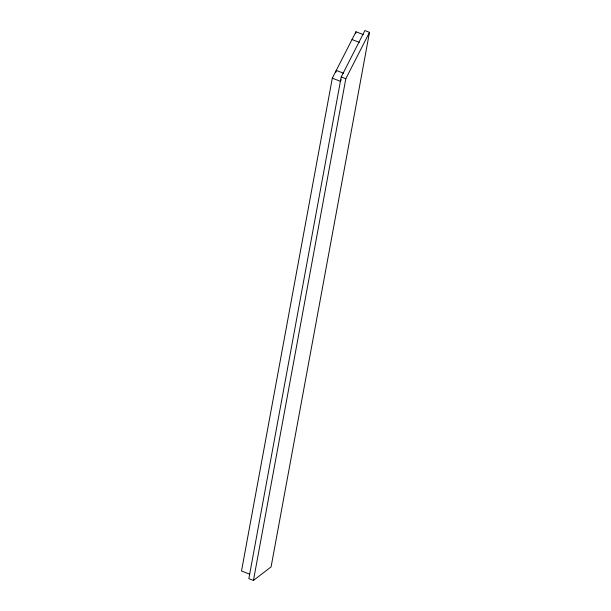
<?xml version="1.0" encoding="UTF-8"?>
<svg xmlns="http://www.w3.org/2000/svg" width="611" height="611" viewBox="0 0 611 611"><rect width="100%" height="100%" fill="white"/><g stroke="black" fill="none" stroke-linecap="round" stroke-linejoin="round"><path stroke-width="0.92" d="M363.285 34.613L355.992 31.764L332.308 78.162L241.505 570.995L249.67 574.18M335.935 72.243L336.271 70.387L343.565 73.236M341.213 76.948L248.845 578.655L253.443 580.45L271.093 566.886L369.495 32.345L364.897 30.55L341.213 76.948L345.811 78.735L253.443 580.45M355.648 33.643L355.992 31.764M341.205 79.766L340.411 81.324L332.308 78.162M345.811 78.735L369.495 32.345M352.02 39.539L359.314 42.38"/></g></svg>
